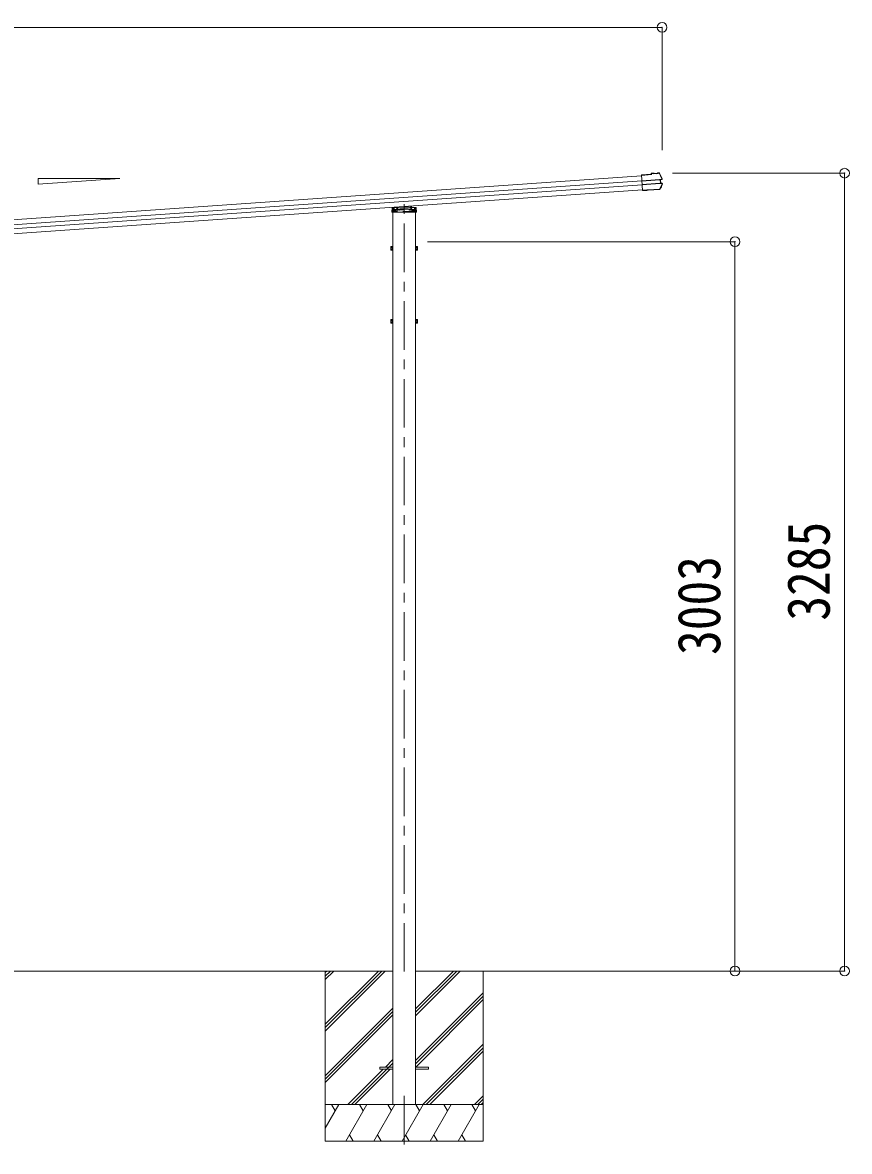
# Model space of a CAD drawing. Units: millimetres at full size, sheet at 1:40. Extents: x -11243 to 11243, y -7760 to 7760.
# Drawn here: x 3957 to 7361, y -4592 to 56 of the extents above; entities that cross this region are included whole.
import ezdxf
from ezdxf.enums import TextEntityAlignment as Align

# ---------------------------------------------------------------- set-up
doc = ezdxf.new("R2010")
doc.units = ezdxf.units.MM
doc.header["$LTSCALE"] = 40
doc.header["$PDMODE"] = 32
doc.header["$PDSIZE"] = 40
doc.linetypes.add('CHAIN1', pattern=[8, 5, -1, 1, -1])
doc.linetypes.add('DASHED1', pattern=[1.8, 1.2, -0.6])
for name, color, linetype, lineweight in [('0-0_0', 7, 'Continuous', 9), ('0-1_本体', 5, 'CHAIN1', 9), ('0-3_ELV2', 4, 'Continuous', 9), ('0-6_OTH_LINE', 6, 'Continuous', 9), ('0-7_SHAPE', 4, 'Continuous', 9)]:
    doc.layers.add(name, color=color, linetype=linetype, lineweight=lineweight)
doc.styles.add('ＭＳ ゴシック', font='')
doc.styles.get('ＭＳ ゴシック').set_extended_font_data('MS Gothic')

msp = doc.modelspace()

# ---------------------------------------------------------------- linework, layer by layer
at = {"layer": '0-0_0'}
for p, q in [((2674.35, -3848.68), (5481.35, -3848.68)), ((5202.85, -3848.68), (5202.85, -4548.68)), ((5202.85, -4067.66), (5421.83, -3848.68)), ((5202.85, -4081.8), (5435.97, -3848.68)), ((5202.85, -4095.95), (5450.11, -3848.68)), ((5202.85, -3883.82), (5237.98, -3848.68)), ((5202.85, -3869.67), (5223.84, -3848.68)), ((5202.85, -3855.53), (5209.69, -3848.68)), ((5574.35, -4032.81), (5758.48, -3848.68)), ((5574.35, -4018.67), (5744.34, -3848.68)), ((5574.35, -4004.53), (5730.19, -3848.68)), ((5574.35, -3848.68), (7005.19, -3848.68)), ((5852.85, -3848.68), (5852.85, -4548.68)), ((5574.35, -4216.66), (5852.85, -3938.16)), ((5574.35, -4230.8), (5852.85, -3952.31)), ((5575.11, -4244.18), (5852.85, -3966.45)), ((5202.85, -4279.79), (5481.35, -4001.3)), ((5202.85, -4293.94), (5481.35, -4015.44)), ((5202.85, -4308.08), (5481.35, -4029.58)), ((5604.45, -4398.68), (5852.85, -4150.29)), ((5618.6, -4398.68), (5852.85, -4164.44)), ((5632.74, -4398.68), (5852.85, -4178.58)), ((5310.23, -4398.68), (5481.35, -4227.57)), ((5450.59, -4244.18), (5481.35, -4213.43)), ((5296.09, -4398.68), (5441.59, -4253.18)), ((5324.37, -4398.68), (5469.87, -4253.18)), ((5816.59, -4398.68), (5852.85, -4362.43)), ((5202.85, -4398.68), (5852.85, -4398.68)), ((5202.85, -4495.94), (5258.99, -4398.68)), ((5243.99, -4424.66), (5228.99, -4398.68)), ((5287.86, -4548.68), (5374.46, -4398.68)), ((5359.46, -4424.67), (5344.46, -4398.68)), ((5403.33, -4548.68), (5489.93, -4398.68)), ((5474.93, -4424.67), (5459.93, -4398.68)), ((5518.8, -4548.68), (5605.4, -4398.68)), ((5590.4, -4424.67), (5575.4, -4398.68)), ((5634.27, -4548.68), (5720.87, -4398.68)), ((5705.87, -4424.67), (5690.87, -4398.68)), ((5749.74, -4548.68), (5836.35, -4398.68)), ((5806.34, -4398.68), (5821.34, -4424.67)), ((5830.73, -4398.68), (5852.85, -4376.57)), ((5844.87, -4398.68), (5852.85, -4390.71)), ((5202.85, -4548.68), (5852.85, -4548.68)), ((5302.86, -4522.7), (5317.86, -4548.68)), ((5418.33, -4522.7), (5433.33, -4548.68)), ((5533.8, -4522.7), (5548.8, -4548.68)), ((5649.27, -4522.7), (5664.27, -4548.68)), ((5764.74, -4522.71), (5779.74, -4548.68))]:
    msp.add_line(p, q, dxfattribs=at)
at = {"layer": '0-1_本体'}
for p, q in [((5527.85, -3851.18), (5527.85, -690.5)), ((5527.85, -4362.55), (5527.85, -4591.56))]:
    msp.add_line(p, q, dxfattribs=at)
at = {"layer": '0-3_ELV2'}
for p, q in [((6505.06, -574.27), (1642.5, -914.3)), ((6506.48, -594.58), (1643.92, -934.61)), ((6544.14, -568.36), (6504.84, -571.1)), ((6509.35, -635.55), (6504.84, -571.1)), ((6504.94, -572.6), (6545.74, -569.75)), ((6506.51, -595.06), (6579.42, -589.96)), ((6579.51, -591.19), (6506.6, -596.29)), ((6556.7, -563.07), (6543.84, -563.97)), ((6543.84, -563.97), (6544.14, -568.36)), ((6556.81, -564.57), (6545.44, -565.36)), ((6545.74, -569.75), (6545.44, -565.36)), ((6545.44, -565.36), (6546.02, -565.95)), ((6546.46, -570.37), (6545.74, -569.75)), ((6556.82, -564.6), (6555.51, -564.69)), ((6555.51, -564.69), (6555.65, -566.65)), ((6555.65, -566.65), (6572.61, -565.46)), ((6556.81, -564.57), (6556.7, -563.07)), ((6556.7, -563.07), (6556.91, -563.67)), ((6556.81, -564.57), (6556.82, -564.6)), ((6556.82, -564.6), (6556.85, -565.06)), ((6571.2, -564.06), (6556.85, -565.06)), ((6561.03, -564.77), (6561.14, -566.26)), ((6567.12, -565.85), (6567.02, -564.35)), ((6570.95, -562.68), (6571.07, -562.06)), ((6576.24, -561.7), (6571.07, -562.06)), ((6571.2, -564.06), (6571.17, -563.59)), ((6572.61, -565.46), (6572.47, -563.5)), ((6580.91, -589.86), (6581.83, -589.79)), ((6581.28, -591.18), (6581.79, -591.15)), ((6587.74, -588.21), (6581.83, -589.79)), ((6581.83, -589.79), (6582.97, -606.12)), ((6582.49, -590.99), (6583.41, -590.92)), ((6507.69, -611.82), (1645.13, -951.84)), ((6509.11, -632.13), (1646.55, -972.15)), ((6580.48, -605.06), (6507.57, -610.16)), ((6507.66, -611.39), (6580.56, -606.29)), ((6526, -632.88), (6509.24, -634.05)), ((6516.8, -634.63), (6509.32, -635.15)), ((6526.1, -634.37), (6509.35, -635.55)), ((6516.83, -635.02), (6516.72, -633.52)), ((6526, -632.88), (6526.17, -632.5)), ((6526, -632.88), (6526.1, -634.37)), ((6526.1, -634.37), (6526.28, -633.99)), ((6526.17, -632.5), (6532.16, -632.08)), ((6526.17, -632.5), (6526.28, -633.99)), ((6526.28, -633.99), (6532.26, -633.58)), ((6532.16, -632.08), (6532.38, -632.43)), ((6579.45, -629.14), (6532.38, -632.43)), ((6532.38, -632.43), (6532.49, -633.93)), ((6578.63, -630.7), (6532.49, -633.93)), ((6581.46, -606.17), (6581.69, -606.16)), ((6582.06, -606.19), (6582.97, -606.12)), ((6582.75, -604.79), (6582.23, -604.83)), ((6582.97, -606.12), (6589.01, -606.87)), ((6583.46, -604.85), (6584.38, -604.79)), ((5478.91, -713.12), (5527.85, -709.69)), ((5479.43, -704.61), (5527.85, -701.22)), ((5481.35, -4398.68), (5481.35, -723.62)), ((5527.85, -701.22), (5576.26, -704.61)), ((5527.85, -701.22), (5527.85, -702.16)), ((5527.85, -709.69), (5576.78, -713.12)), ((5527.85, -709.69), (5527.85, -710.63)), ((5557.66, -698.69), (5557.95, -703.33)), ((5574.35, -4398.68), (5574.35, -723.62)), ((5577.19, -705.55), (5578.3, -723.62)), ((5472.65, -866.92), (5473.23, -865.92)), ((5472.65, -866.92), (5472.65, -879.92)), ((5472.65, -879.92), (5473.23, -880.93)), ((5478.15, -865.92), (5473.23, -865.92)), ((5478.15, -869.67), (5473.23, -869.67)), ((5478.15, -877.18), (5473.23, -877.18)), ((5478.15, -880.93), (5473.23, -880.93)), ((5478.14, -873.72), (5479.75, -873.72)), ((5478.15, -865.72), (5478.15, -880.73)), ((5479.75, -866.17), (5478.15, -866.17)), ((5478.15, -872.72), (5479.75, -872.72)), ((5478.15, -880.27), (5479.75, -880.27)), ((5575.95, -866.17), (5577.55, -866.17)), ((5577.55, -872.72), (5575.95, -872.72)), ((5577.55, -873.72), (5575.95, -873.72)), ((5577.55, -880.27), (5575.95, -880.27)), ((5577.55, -865.72), (5577.55, -880.73)), ((5577.55, -865.72), (5582.46, -865.72)), ((5577.55, -869.47), (5582.46, -869.47)), ((5577.55, -876.98), (5582.46, -876.98)), ((5577.55, -880.73), (5582.46, -880.73)), ((5583.05, -866.72), (5582.46, -865.72)), ((5583.05, -879.72), (5582.46, -880.73)), ((5583.05, -866.72), (5583.05, -879.72)), ((5472.65, -1166.92), (5473.23, -1165.92)), ((5472.65, -1166.92), (5472.65, -1179.92)), ((5472.65, -1179.92), (5473.23, -1180.93)), ((5478.15, -1165.92), (5473.23, -1165.92)), ((5478.15, -1169.67), (5473.23, -1169.67)), ((5478.15, -1177.18), (5473.23, -1177.18)), ((5478.15, -1180.93), (5473.23, -1180.93)), ((5478.14, -1173.72), (5479.75, -1173.72)), ((5478.15, -1165.72), (5478.15, -1180.73)), ((5479.75, -1166.17), (5478.15, -1166.17)), ((5478.15, -1172.72), (5479.75, -1172.72)), ((5478.15, -1180.27), (5479.75, -1180.27)), ((5575.95, -1166.17), (5577.55, -1166.17)), ((5577.55, -1172.72), (5575.95, -1172.72)), ((5577.55, -1173.72), (5575.95, -1173.72)), ((5577.55, -1180.27), (5575.95, -1180.27)), ((5577.55, -1165.72), (5577.55, -1180.73)), ((5577.55, -1165.72), (5582.46, -1165.72)), ((5577.55, -1169.47), (5582.46, -1169.47)), ((5577.55, -1176.98), (5582.46, -1176.98)), ((5577.55, -1180.73), (5582.46, -1180.73)), ((5583.05, -1166.72), (5582.46, -1165.72)), ((5583.05, -1179.72), (5582.46, -1180.73)), ((5583.05, -1166.72), (5583.05, -1179.72)), ((5427.85, -4244.18), (5481.35, -4244.18)), ((5627.85, -4244.18), (5574.35, -4244.18))]:
    msp.add_line(p, q, dxfattribs=at)
at = {"layer": '0-3_ELV2', "linetype": 'DASHED1'}
for p, q in [((5478.98, -713.12), (5576.71, -713.12)), ((5481.45, -706.47), (5480.4, -723.62)), ((5480.87, -715.92), (5485.85, -715.92)), ((5480.92, -715.12), (5574.77, -715.12)), ((5527.85, -711.7), (5480.93, -714.98)), ((5527.85, -703.23), (5481.45, -706.47)), ((5484.65, -706.25), (5484.65, -719.89)), ((5484.65, -719.89), (5485.65, -721.62)), ((5570.05, -721.62), (5485.65, -721.62)), ((5485.85, -706.16), (5485.85, -721.62)), ((5487.35, -714.53), (5487.35, -721.62)), ((5490.45, -715.12), (5490.45, -721.62)), ((5490.57, -715.12), (5490.57, -721.62)), ((5490.85, -714.29), (5490.85, -721.62)), ((5490.85, -719.89), (5493.85, -719.89)), ((5493.85, -714.08), (5493.85, -721.62)), ((5497.09, -714.06), (5497.77, -702.88)), ((5499.78, -702.74), (5498.51, -723.62)), ((5501.85, -713.12), (5501.85, -715.12)), ((5506.35, -715.92), (5506.35, -713.2)), ((5507.85, -715.92), (5506.35, -715.92)), ((5507.85, -713.1), (5507.85, -715.92)), ((5574.24, -706.47), (5527.85, -703.23)), ((5574.76, -714.98), (5527.85, -711.7)), ((5547.85, -715.92), (5547.85, -713.1)), ((5547.85, -715.92), (5549.35, -715.92)), ((5549.35, -713.2), (5549.35, -715.92)), ((5553.85, -715.12), (5553.85, -713.12)), ((5555.67, -698.83), (5557.18, -723.62)), ((5557.95, -703.33), (5558.6, -714.06)), ((5561.85, -714.08), (5561.85, -721.62)), ((5561.85, -719.89), (5564.85, -719.89)), ((5564.85, -714.29), (5564.85, -721.62)), ((5565.12, -715.12), (5565.12, -721.62)), ((5565.25, -715.12), (5565.25, -721.62)), ((5568.35, -714.53), (5568.35, -721.62)), ((5569.85, -706.16), (5569.85, -721.62)), ((5569.85, -715.92), (5574.82, -715.92)), ((5570.05, -721.62), (5571.05, -719.89)), ((5571.05, -706.25), (5571.05, -719.89)), ((5575.29, -723.62), (5574.24, -706.47))]:
    msp.add_line(p, q, dxfattribs=at)
at = {"layer": '0-3_ELV2'}
for points in [[(6576.67, -563.18), (6571.17, -563.56), (6571.07, -562.06)], [(6572.47, -563.5), (6571.17, -563.59), (6571.17, -563.56)], [(6577.82, -563.83), (6583.34, -575.05), (6588.58, -586.42)], [(6588.13, -589.66), (6583.41, -590.92), (6584.38, -604.79), (6589.19, -605.38)], [(6532.16, -632.08), (6532.26, -633.58), (6532.49, -633.93)], [(6590.02, -608.73), (6584.85, -618.99), (6579.45, -629.14)], [(5578.3, -723.62), (5477.4, -723.62), (5478.5, -705.55)], [(5481.35, -864.72), (5479.75, -864.72), (5479.75, -881.72), (5481.35, -881.72)], [(5574.35, -864.72), (5575.95, -864.72), (5575.95, -881.72), (5574.35, -881.72)], [(5481.35, -1164.72), (5479.75, -1164.72), (5479.75, -1181.72), (5481.35, -1181.72)], [(5574.35, -1164.72), (5575.95, -1164.72), (5575.95, -1181.72), (5574.35, -1181.72)], [(5427.85, -4244.18), (5427.85, -4253.18), (5481.35, -4253.18)], [(5627.85, -4244.18), (5627.85, -4253.18), (5574.35, -4253.18)]]:
    msp.add_lwpolyline(points, dxfattribs=at)
for centre, radius, start, end in [((6576.47, -564.88), 3.19, 26.86597, 94.02466), ((6576.76, -564.37), 1.2, 26.89869, 94.02902), ((6131.48, -790.27), 502, 24.03393, 26.8619), ((6587.4, -586.95), 1.3, 285.12702, 24.10936), ((6587.4, -586.95), 2.8, 285, 24.03393), ((6578.41, -627.52), 3.19, 273.987, 331.41712), ((6140.4, -388.85), 502, 331.41438, 333.93986), ((6588.85, -608.16), 1.3, 333.87402, 82.86161), ((6588.85, -608.16), 2.8, 333.93986, 83), ((5478.98, -714.11), 1, 94, 176.5), ((5479.5, -705.61), 1, 94, 176.5), ((5576.19, -705.61), 1, 3.5, 86), ((5576.71, -714.11), 1, 3.5, 86), ((5485.06, -873.42), 12.42, 162.41205, 197.58795), ((5475.97, -867.79), 3.32, 145.61575, 214.38425), ((5475.97, -879.05), 3.32, 145.61575, 214.38425), ((5579.72, -867.59), 3.32, 325.61575, 34.38425), ((5579.72, -878.85), 3.32, 325.61575, 34.38425), ((5570.63, -873.22), 12.42, 342.41205, 17.58795), ((5485.06, -1173.42), 12.42, 162.41205, 197.58795), ((5475.97, -1167.79), 3.32, 145.61575, 214.38425), ((5475.97, -1179.05), 3.32, 145.61575, 214.38425), ((5579.72, -1167.59), 3.32, 325.61575, 34.38425), ((5579.72, -1178.85), 3.32, 325.61575, 34.38425), ((5570.63, -1173.22), 12.42, 342.41205, 17.58795)]:
    msp.add_arc(centre, radius, start, end, dxfattribs=at)
at = {"layer": '0-3_ELV2', "linetype": 'DASHED1'}
for centre, start, end in [((5478.98, -714.12), 90, 176.5), ((5576.71, -714.12), 3.5, 90)]:
    msp.add_arc(centre, 1, start, end, dxfattribs=at)
at = {"layer": '0-3_ELV2'}
for centre, major_axis, ratio, start_param, end_param in [((6546.1, -567.14), (-0.08, 1.2), 0.052408, 5.1044164, 6.2220988), ((6535.28, -759.13), (-34.91, 499.28), 0.052408, 5.0964197, 5.1044164), ((6557.13, -566.85), (-0.22, 3.19), 0.016053, 5.3122341, 6.2220988), ((6571.18, -565.87), (-0.22, 3.19), 0.016053, 0.0610865, 0.9709512), ((6579.44, -590.25), (1.5, 0.1), 0.19438, 0.8222243, 1.5707963), ((6579.55, -591.78), (2.99, 0.21), 0.19438, 0.9410649, 1.5707963), ((6579.44, -590.25), (1.48, 0.4), 0.014741, 0.0756738, 0.8193583), ((6579.55, -591.78), (2.95, 0.79), 0.014741, 0.0756738, 0.7041788), ((6580.44, -604.48), (2.99, 0.21), 0.19438, 4.712389, 5.3421204), ((6580.54, -606), (1.5, 0.1), 0.19438, 4.712389, 5.3570179), ((6580.54, -606), (1.52, -0.19), 0.014741, 5.567803, 6.2075115), ((6580.44, -604.48), (3.03, -0.37), 0.014741, 5.5790065, 6.2075115)]:
    msp.add_ellipse(centre, major_axis=major_axis, ratio=ratio, start_param=start_param, end_param=end_param, dxfattribs=at)
at = {"layer": '0-6_OTH_LINE'}
for p, q in [((6589.63, 36.4), (1527.8, 36.4)), ((6589.63, 36.4), (6589.63, -468.57)), ((7340.56, -563.6), (6631.62, -563.6)), ((7340.56, -3848.68), (7340.56, -563.6)), ((6889.56, -845.92), (5624.35, -845.92)), ((6889.56, -845.92), (6889.56, -3848.68)), ((7340.56, -3848.68), (5624.35, -3848.68)), ((6889.56, -3848.68), (6631.62, -3848.68))]:
    msp.add_line(p, q, dxfattribs=at)
for p in [(6589.63, 36.4), (7340.56, -563.6), (6889.56, -845.92), (6889.56, -3848.68), (7340.56, -3848.68)]:
    msp.add_point(p, dxfattribs=at)
at = {"layer": '0-7_SHAPE'}
for p, q in [((4020.59, -585.22), (4356.59, -585.22)), ((4020.59, -608.72), (4020.59, -585.22)), ((4356.59, -585.22), (4020.59, -608.72))]:
    msp.add_line(p, q, dxfattribs=at)

# ---------------------------------------------------------------- texts
at = {"layer": '0-6_OTH_LINE', "color": 7, "style": 'ＭＳ ゴシック', "width": 0.85}
for s, p in [('3285', (7332.56, -2406.14)), ('3003', (6881.56, -2547.3))]:
    msp.add_text(s, height=176, rotation=90, dxfattribs=at).set_placement(p, align=Align.BOTTOM_LEFT)

doc.saveas('drawing.dxf')
